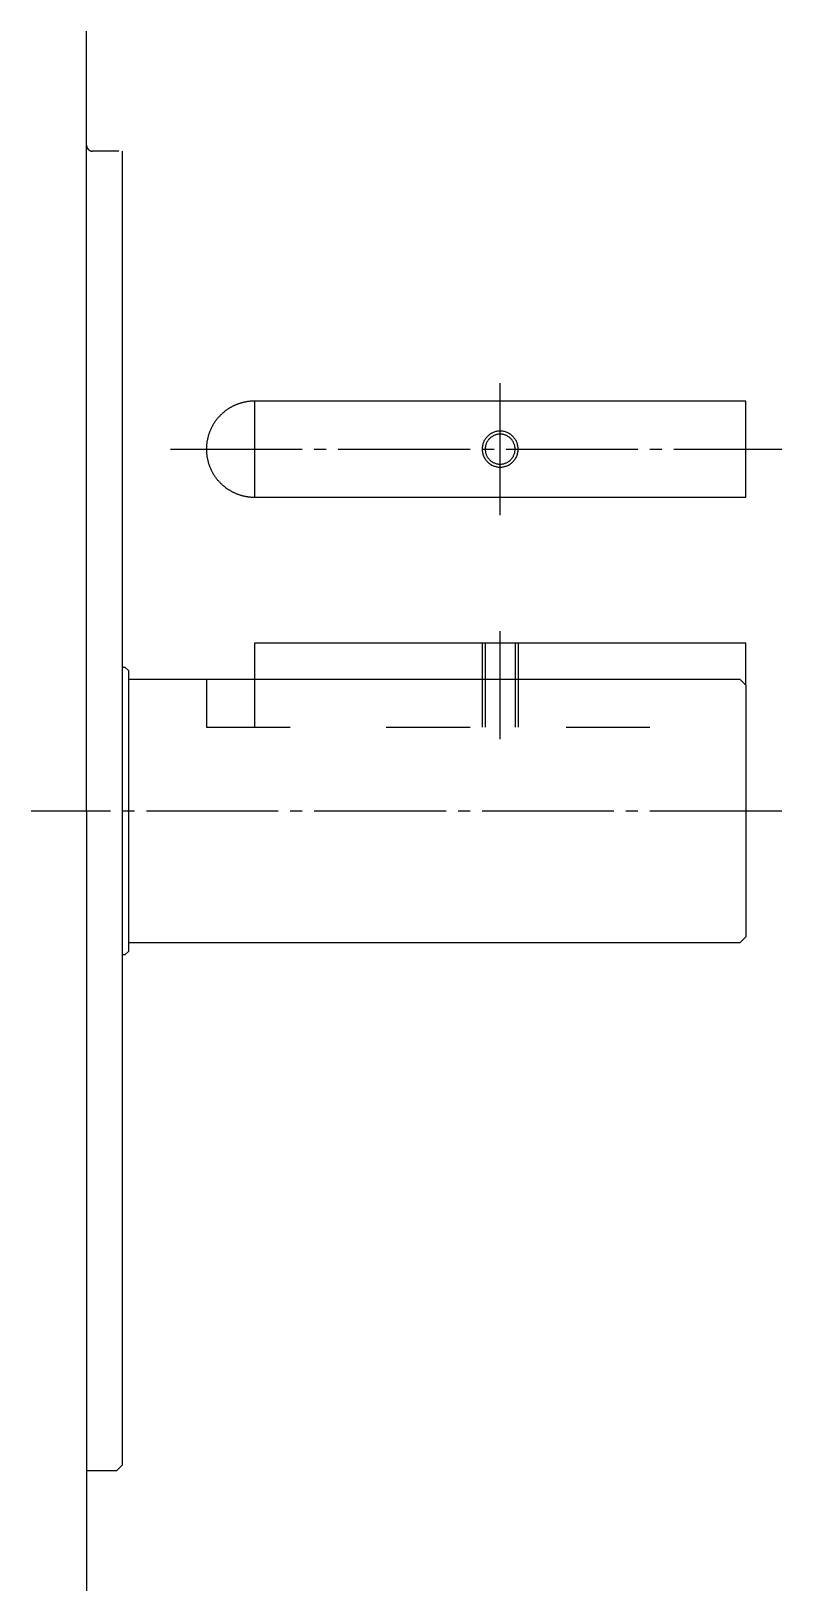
# Model space of a CAD drawing. Extents: x 0 to 707, y 0 to 380.
# Drawn here: x 414.1 to 476.7, y 0 to 130 of the extents above; entities that cross this region are included whole.
import ezdxf

# ---------------------------------------------------------------- set-up
doc = ezdxf.new("R2010")
doc.units = 0
doc.linetypes.add('DASH_CENTER', pattern=[14, 11, -1, 1, -1])
doc.linetypes.add('DASHED', pattern=[15, 7, -8])
doc.layers.get('0').update_dxf_attribs({"linetype": 'CONTINUOUS'})

msp = doc.modelspace()

# ---------------------------------------------------------------- linework, layer by layer
at = {"color": 7, "linetype": 'CONTINUOUS'}
for p, q in [((418.72, 96.34), (418.72, 130)), ((418.72, 65), (418.72, 119.8)), ((421.42, 120), (419.22, 120)), ((421.72, 65), (421.72, 120)), ((473.72, 99.16), (432.72, 99.16)), ((432.72, 99.16), (432.72, 91.16)), ((473.72, 91.16), (473.72, 99.16)), ((432.72, 91.16), (473.72, 91.16)), ((473.72, 79), (432.72, 79)), ((432.72, 79), (432.72, 76)), ((473.72, 75.5), (473.72, 79)), ((421.72, 77), (421.92, 77)), ((422.22, 76.7), (421.92, 77)), ((422.22, 76.7), (422.22, 65)), ((421.72, 65), (421.72, 76.5)), ((422.22, 76), (428.72, 76)), ((428.72, 76), (432.72, 76)), ((432.72, 76), (473.22, 76)), ((473.22, 76), (473.72, 75.5)), ((473.72, 75.5), (473.72, 72)), ((473.72, 72), (473.72, 54.5)), ((418.72, 65), (418.72, 0)), ((421.72, 10.5), (421.72, 65)), ((422.22, 65), (422.22, 53.3)), ((422.22, 53.3), (421.92, 53)), ((473.22, 54), (422.22, 54)), ((473.72, 54.5), (473.22, 54)), ((421.92, 53), (421.72, 53)), ((421.22, 10), (421.72, 10.5)), ((421.22, 10), (418.72, 10))]:
    msp.add_line(p, q, dxfattribs=at)
at = {"color": 1, "linetype": 'DASH_CENTER'}
for p, q in [((453.22, 89.66), (453.22, 100.66)), ((425.72, 95.16), (476.72, 95.16)), ((453.22, 71), (453.22, 80)), ((476.72, 65), (414.1, 65))]:
    msp.add_line(p, q, dxfattribs=at)
at = {"color": 2, "linetype": 'DASHED'}
for p, q in [((451.72, 79), (451.72, 72)), ((454.72, 79), (454.72, 72)), ((428.72, 76), (428.72, 72)), ((428.72, 72), (473.72, 72))]:
    msp.add_line(p, q, dxfattribs=at)
at = {"color": 7, "linetype": 'DASHED'}
for p, q in [((451.97, 79), (451.97, 72)), ((454.47, 79), (454.47, 72)), ((432.72, 76), (432.72, 72))]:
    msp.add_line(p, q, dxfattribs=at)
at = {"color": 7, "linetype": 'CONTINUOUS'}
for points in [[(418.72, 120.5, 0), (418.72, 120.49, 0), (418.72, 120.49, 0), (418.72, 120.48, 0), (418.73, 120.48, 0), (418.73, 120.47, 0), (418.73, 120.46, 0), (418.73, 120.46, 0), (418.73, 120.45, 0), (418.73, 120.44, 0), (418.73, 120.44, 0), (418.73, 120.43, 0), (418.73, 120.43, 0), (418.73, 120.42, 0), (418.73, 120.42, 0), (418.73, 120.41, 0), (418.73, 120.4, 0), (418.74, 120.4, 0), (418.74, 120.39, 0), (418.74, 120.39, 0), (418.74, 120.38, 0), (418.74, 120.37, 0), (418.74, 120.37, 0), (418.74, 120.36, 0), (418.75, 120.36, 0), (418.75, 120.35, 0), (418.75, 120.34, 0), (418.75, 120.34, 0), (418.75, 120.33, 0), (418.75, 120.33, 0), (418.76, 120.32, 0), (418.76, 120.31, 0), (418.76, 120.31, 0), (418.76, 120.3, 0), (418.77, 120.3, 0), (418.77, 120.29, 0), (418.77, 120.29, 0), (418.77, 120.28, 0), (418.78, 120.28, 0), (418.78, 120.27, 0), (418.78, 120.26, 0), (418.79, 120.26, 0), (418.79, 120.25, 0), (418.79, 120.25, 0), (418.8, 120.24, 0), (418.8, 120.24, 0), (418.8, 120.23, 0), (418.81, 120.23, 0), (418.81, 120.22, 0), (418.81, 120.22, 0), (418.81, 120.21, 0), (418.82, 120.21, 0), (418.82, 120.2, 0), (418.83, 120.2, 0), (418.83, 120.19, 0), (418.83, 120.19, 0), (418.84, 120.18, 0), (418.84, 120.18, 0), (418.85, 120.17, 0), (418.85, 120.17, 0), (418.85, 120.16, 0), (418.86, 120.16, 0), (418.86, 120.16, 0), (418.87, 120.15, 0), (418.87, 120.15, 0), (418.88, 120.14, 0), (418.88, 120.14, 0), (418.88, 120.13, 0), (418.89, 120.13, 0), (418.89, 120.13, 0), (418.9, 120.12, 0), (418.9, 120.12, 0), (418.91, 120.11, 0), (418.91, 120.11, 0), (418.92, 120.11, 0), (418.92, 120.1, 0), (418.93, 120.1, 0), (418.93, 120.09, 0), (418.94, 120.09, 0), (418.94, 120.09, 0), (418.95, 120.08, 0), (418.95, 120.08, 0), (418.96, 120.08, 0), (418.96, 120.07, 0), (418.97, 120.07, 0), (418.97, 120.07, 0), (418.98, 120.06, 0), (418.98, 120.06, 0), (418.99, 120.06, 0), (418.99, 120.06, 0), (419, 120.05, 0), (419, 120.05, 0), (419.01, 120.05, 0), (419.02, 120.05, 0), (419.02, 120.04, 0), (419.03, 120.04, 0), (419.03, 120.04, 0), (419.04, 120.04, 0), (419.04, 120.03, 0), (419.05, 120.03, 0), (419.06, 120.03, 0), (419.06, 120.03, 0), (419.07, 120.03, 0), (419.07, 120.02, 0), (419.08, 120.02, 0), (419.08, 120.02, 0), (419.09, 120.02, 0), (419.1, 120.02, 0), (419.1, 120.02, 0), (419.11, 120.01, 0), (419.11, 120.01, 0), (419.12, 120.01, 0), (419.13, 120.01, 0), (419.13, 120.01, 0), (419.14, 120.01, 0), (419.14, 120.01, 0), (419.15, 120.01, 0), (419.16, 120, 0), (419.16, 120, 0), (419.17, 120, 0), (419.18, 120, 0), (419.18, 120, 0), (419.19, 120, 0), (419.19, 120, 0), (419.2, 120, 0), (419.21, 120, 0), (419.21, 120, 0), (419.22, 120, 0), (419.22, 120, 0)], [(432.72, 99.16, 0), (432.68, 99.16, 0), (432.63, 99.16, 0), (432.58, 99.16, 0), (432.53, 99.16, 0), (432.48, 99.15, 0), (432.43, 99.15, 0), (432.38, 99.15, 0), (432.33, 99.14, 0), (432.28, 99.14, 0), (432.23, 99.13, 0), (432.19, 99.13, 0), (432.14, 99.12, 0), (432.09, 99.11, 0), (432.04, 99.1, 0), (431.99, 99.09, 0), (431.94, 99.09, 0), (431.9, 99.08, 0), (431.85, 99.07, 0), (431.8, 99.05, 0), (431.75, 99.04, 0), (431.7, 99.03, 0), (431.66, 99.02, 0), (431.61, 99, 0), (431.56, 98.99, 0), (431.52, 98.98, 0), (431.47, 98.96, 0), (431.42, 98.94, 0), (431.38, 98.93, 0), (431.33, 98.91, 0), (431.28, 98.89, 0), (431.24, 98.88, 0), (431.19, 98.86, 0), (431.15, 98.84, 0), (431.1, 98.82, 0), (431.06, 98.8, 0), (431.01, 98.78, 0), (430.97, 98.76, 0), (430.93, 98.74, 0), (430.88, 98.71, 0), (430.84, 98.69, 0), (430.8, 98.67, 0), (430.75, 98.64, 0), (430.71, 98.62, 0), (430.67, 98.59, 0), (430.63, 98.57, 0), (430.58, 98.54, 0), (430.54, 98.52, 0), (430.5, 98.49, 0), (430.46, 98.46, 0), (430.42, 98.43, 0), (430.38, 98.4, 0), (430.34, 98.38, 0), (430.3, 98.35, 0), (430.26, 98.32, 0), (430.23, 98.29, 0), (430.19, 98.25, 0), (430.15, 98.22, 0), (430.11, 98.19, 0), (430.07, 98.16, 0), (430.04, 98.13, 0), (430, 98.09, 0), (429.97, 98.06, 0), (429.93, 98.03, 0), (429.9, 97.99, 0), (429.86, 97.96, 0), (429.83, 97.92, 0), (429.79, 97.88, 0), (429.76, 97.85, 0), (429.73, 97.81, 0), (429.69, 97.78, 0), (429.66, 97.74, 0), (429.63, 97.7, 0), (429.6, 97.66, 0), (429.57, 97.62, 0), (429.54, 97.58, 0), (429.51, 97.55, 0), (429.48, 97.51, 0), (429.45, 97.47, 0), (429.43, 97.43, 0), (429.4, 97.38, 0), (429.37, 97.34, 0), (429.35, 97.3, 0), (429.32, 97.26, 0), (429.29, 97.22, 0), (429.27, 97.18, 0), (429.24, 97.13, 0), (429.22, 97.09, 0), (429.2, 97.05, 0), (429.17, 97, 0), (429.15, 96.96, 0), (429.13, 96.92, 0), (429.11, 96.87, 0), (429.09, 96.83, 0), (429.07, 96.78, 0), (429.05, 96.74, 0), (429.03, 96.69, 0), (429.01, 96.65, 0), (428.99, 96.6, 0), (428.98, 96.56, 0), (428.96, 96.51, 0), (428.94, 96.46, 0), (428.93, 96.42, 0), (428.91, 96.37, 0), (428.9, 96.32, 0), (428.88, 96.28, 0), (428.87, 96.23, 0), (428.86, 96.18, 0), (428.84, 96.13, 0), (428.83, 96.09, 0), (428.82, 96.04, 0), (428.81, 95.99, 0), (428.8, 95.94, 0), (428.79, 95.89, 0), (428.78, 95.85, 0), (428.77, 95.8, 0), (428.77, 95.75, 0), (428.76, 95.7, 0), (428.75, 95.65, 0), (428.75, 95.6, 0), (428.74, 95.55, 0), (428.74, 95.51, 0), (428.74, 95.46, 0), (428.73, 95.41, 0), (428.73, 95.36, 0), (428.73, 95.31, 0), (428.73, 95.26, 0), (428.72, 95.21, 0), (428.72, 95.16, 0)], [(454.47, 95.16, 0), (454.47, 95.22, 0), (454.47, 95.28, 0), (454.46, 95.35, 0), (454.45, 95.41, 0), (454.44, 95.47, 0), (454.42, 95.53, 0), (454.4, 95.58, 0), (454.38, 95.64, 0), (454.35, 95.7, 0), (454.33, 95.75, 0), (454.3, 95.8, 0), (454.26, 95.86, 0), (454.23, 95.91, 0), (454.19, 95.96, 0), (454.15, 96, 0), (454.11, 96.05, 0), (454.06, 96.09, 0), (454.02, 96.13, 0), (453.97, 96.17, 0), (453.92, 96.2, 0), (453.87, 96.23, 0), (453.81, 96.26, 0), (453.76, 96.29, 0), (453.7, 96.32, 0), (453.64, 96.34, 0), (453.59, 96.36, 0), (453.53, 96.37, 0), (453.47, 96.39, 0), (453.41, 96.4, 0), (453.35, 96.41, 0), (453.29, 96.41, 0), (453.22, 96.41, 0), (453.16, 96.41, 0), (453.1, 96.41, 0), (453.04, 96.4, 0), (452.98, 96.39, 0), (452.92, 96.37, 0), (452.86, 96.36, 0), (452.8, 96.34, 0), (452.75, 96.32, 0), (452.69, 96.29, 0), (452.63, 96.26, 0), (452.58, 96.23, 0), (452.53, 96.2, 0), (452.48, 96.17, 0), (452.43, 96.13, 0), (452.38, 96.09, 0), (452.34, 96.05, 0), (452.3, 96, 0), (452.26, 95.96, 0), (452.22, 95.91, 0), (452.19, 95.86, 0), (452.15, 95.8, 0), (452.12, 95.75, 0), (452.09, 95.7, 0), (452.07, 95.64, 0), (452.05, 95.58, 0), (452.03, 95.53, 0), (452.01, 95.47, 0), (452, 95.41, 0), (451.99, 95.35, 0), (451.98, 95.28, 0), (451.98, 95.22, 0), (451.97, 95.16, 0), (451.98, 95.1, 0), (451.98, 95.04, 0), (451.99, 94.98, 0), (452, 94.92, 0), (452.01, 94.86, 0), (452.03, 94.8, 0), (452.05, 94.74, 0), (452.07, 94.68, 0), (452.09, 94.63, 0), (452.12, 94.57, 0), (452.15, 94.52, 0), (452.19, 94.47, 0), (452.22, 94.42, 0), (452.26, 94.37, 0), (452.3, 94.32, 0), (452.34, 94.28, 0), (452.38, 94.24, 0), (452.43, 94.2, 0), (452.48, 94.16, 0), (452.53, 94.12, 0), (452.58, 94.09, 0), (452.63, 94.06, 0), (452.69, 94.03, 0), (452.75, 94.01, 0), (452.8, 93.99, 0), (452.86, 93.97, 0), (452.92, 93.95, 0), (452.98, 93.94, 0), (453.04, 93.93, 0), (453.1, 93.92, 0), (453.16, 93.91, 0), (453.22, 93.91, 0), (453.29, 93.91, 0), (453.35, 93.92, 0), (453.41, 93.93, 0), (453.47, 93.94, 0), (453.53, 93.95, 0), (453.59, 93.97, 0), (453.64, 93.99, 0), (453.7, 94.01, 0), (453.76, 94.03, 0), (453.81, 94.06, 0), (453.87, 94.09, 0), (453.92, 94.12, 0), (453.97, 94.16, 0), (454.02, 94.2, 0), (454.06, 94.24, 0), (454.11, 94.28, 0), (454.15, 94.32, 0), (454.19, 94.37, 0), (454.23, 94.42, 0), (454.26, 94.47, 0), (454.3, 94.52, 0), (454.33, 94.57, 0), (454.35, 94.63, 0), (454.38, 94.68, 0), (454.4, 94.74, 0), (454.42, 94.8, 0), (454.44, 94.86, 0), (454.45, 94.92, 0), (454.46, 94.98, 0), (454.47, 95.04, 0), (454.47, 95.1, 0), (454.47, 95.16, 0)], [(428.72, 95.16, 0), (428.72, 95.11, 0), (428.73, 95.06, 0), (428.73, 95.02, 0), (428.73, 94.97, 0), (428.73, 94.92, 0), (428.74, 94.87, 0), (428.74, 94.82, 0), (428.74, 94.77, 0), (428.75, 94.72, 0), (428.75, 94.67, 0), (428.76, 94.62, 0), (428.77, 94.58, 0), (428.77, 94.53, 0), (428.78, 94.48, 0), (428.79, 94.43, 0), (428.8, 94.38, 0), (428.81, 94.33, 0), (428.82, 94.29, 0), (428.83, 94.24, 0), (428.84, 94.19, 0), (428.86, 94.14, 0), (428.87, 94.1, 0), (428.88, 94.05, 0), (428.9, 94, 0), (428.91, 93.95, 0), (428.93, 93.91, 0), (428.94, 93.86, 0), (428.96, 93.81, 0), (428.98, 93.77, 0), (428.99, 93.72, 0), (429.01, 93.68, 0), (429.03, 93.63, 0), (429.05, 93.59, 0), (429.07, 93.54, 0), (429.09, 93.5, 0), (429.11, 93.45, 0), (429.13, 93.41, 0), (429.15, 93.36, 0), (429.17, 93.32, 0), (429.2, 93.28, 0), (429.22, 93.23, 0), (429.24, 93.19, 0), (429.27, 93.15, 0), (429.29, 93.11, 0), (429.32, 93.06, 0), (429.35, 93.02, 0), (429.37, 92.98, 0), (429.4, 92.94, 0), (429.43, 92.9, 0), (429.45, 92.86, 0), (429.48, 92.82, 0), (429.51, 92.78, 0), (429.54, 92.74, 0), (429.57, 92.7, 0), (429.6, 92.66, 0), (429.63, 92.62, 0), (429.66, 92.59, 0), (429.69, 92.55, 0), (429.73, 92.51, 0), (429.76, 92.48, 0), (429.79, 92.44, 0), (429.83, 92.4, 0), (429.86, 92.37, 0), (429.9, 92.33, 0), (429.93, 92.3, 0), (429.97, 92.27, 0), (430, 92.23, 0), (430.04, 92.2, 0), (430.07, 92.17, 0), (430.11, 92.13, 0), (430.15, 92.1, 0), (430.19, 92.07, 0), (430.23, 92.04, 0), (430.26, 92.01, 0), (430.3, 91.98, 0), (430.34, 91.95, 0), (430.38, 91.92, 0), (430.42, 91.89, 0), (430.46, 91.86, 0), (430.5, 91.84, 0), (430.54, 91.81, 0), (430.58, 91.78, 0), (430.63, 91.76, 0), (430.67, 91.73, 0), (430.71, 91.71, 0), (430.75, 91.68, 0), (430.8, 91.66, 0), (430.84, 91.63, 0), (430.88, 91.61, 0), (430.93, 91.59, 0), (430.97, 91.57, 0), (431.01, 91.55, 0), (431.06, 91.53, 0), (431.1, 91.51, 0), (431.15, 91.49, 0), (431.19, 91.47, 0), (431.24, 91.45, 0), (431.28, 91.43, 0), (431.33, 91.41, 0), (431.38, 91.4, 0), (431.42, 91.38, 0), (431.47, 91.36, 0), (431.52, 91.35, 0), (431.56, 91.33, 0), (431.61, 91.32, 0), (431.66, 91.31, 0), (431.7, 91.29, 0), (431.75, 91.28, 0), (431.8, 91.27, 0), (431.85, 91.26, 0), (431.9, 91.25, 0), (431.94, 91.24, 0), (431.99, 91.23, 0), (432.04, 91.22, 0), (432.09, 91.21, 0), (432.14, 91.21, 0), (432.19, 91.2, 0), (432.23, 91.19, 0), (432.28, 91.19, 0), (432.33, 91.18, 0), (432.38, 91.18, 0), (432.43, 91.17, 0), (432.48, 91.17, 0), (432.53, 91.17, 0), (432.58, 91.17, 0), (432.63, 91.16, 0), (432.68, 91.16, 0), (432.72, 91.16, 0)]]:
    msp.add_polyline3d(points, dxfattribs=at)
at = {"color": 2, "linetype": 'CONTINUOUS'}
msp.add_polyline3d([(454.72, 95.16, 0), (454.72, 95.24, 0), (454.72, 95.31, 0), (454.71, 95.38, 0), (454.69, 95.45, 0), (454.68, 95.53, 0), (454.66, 95.6, 0), (454.64, 95.67, 0), (454.61, 95.74, 0), (454.58, 95.8, 0), (454.55, 95.87, 0), (454.51, 95.93, 0), (454.47, 96, 0), (454.43, 96.06, 0), (454.38, 96.11, 0), (454.33, 96.17, 0), (454.29, 96.22, 0), (454.23, 96.27, 0), (454.18, 96.32, 0), (454.12, 96.37, 0), (454.06, 96.41, 0), (454, 96.45, 0), (453.93, 96.49, 0), (453.87, 96.52, 0), (453.8, 96.55, 0), (453.73, 96.57, 0), (453.66, 96.6, 0), (453.59, 96.62, 0), (453.52, 96.63, 0), (453.44, 96.65, 0), (453.37, 96.66, 0), (453.3, 96.66, 0), (453.22, 96.66, 0), (453.15, 96.66, 0), (453.08, 96.66, 0), (453, 96.65, 0), (452.93, 96.63, 0), (452.86, 96.62, 0), (452.79, 96.6, 0), (452.72, 96.57, 0), (452.65, 96.55, 0), (452.58, 96.52, 0), (452.52, 96.49, 0), (452.45, 96.45, 0), (452.39, 96.41, 0), (452.33, 96.37, 0), (452.27, 96.32, 0), (452.22, 96.27, 0), (452.16, 96.22, 0), (452.11, 96.17, 0), (452.06, 96.11, 0), (452.02, 96.06, 0), (451.98, 96, 0), (451.94, 95.93, 0), (451.9, 95.87, 0), (451.87, 95.8, 0), (451.84, 95.74, 0), (451.81, 95.67, 0), (451.79, 95.6, 0), (451.77, 95.53, 0), (451.75, 95.45, 0), (451.74, 95.38, 0), (451.73, 95.31, 0), (451.73, 95.24, 0), (451.72, 95.16, 0), (451.73, 95.09, 0), (451.73, 95.02, 0), (451.74, 94.94, 0), (451.75, 94.87, 0), (451.77, 94.8, 0), (451.79, 94.73, 0), (451.81, 94.66, 0), (451.84, 94.59, 0), (451.87, 94.52, 0), (451.9, 94.46, 0), (451.94, 94.39, 0), (451.98, 94.33, 0), (452.02, 94.27, 0), (452.06, 94.21, 0), (452.11, 94.15, 0), (452.16, 94.1, 0), (452.22, 94.05, 0), (452.27, 94, 0), (452.33, 93.96, 0), (452.39, 93.92, 0), (452.45, 93.88, 0), (452.52, 93.84, 0), (452.58, 93.81, 0), (452.65, 93.78, 0), (452.72, 93.75, 0), (452.79, 93.73, 0), (452.86, 93.71, 0), (452.93, 93.69, 0), (453, 93.68, 0), (453.08, 93.67, 0), (453.15, 93.66, 0), (453.22, 93.66, 0), (453.3, 93.66, 0), (453.37, 93.67, 0), (453.44, 93.68, 0), (453.52, 93.69, 0), (453.59, 93.71, 0), (453.66, 93.73, 0), (453.73, 93.75, 0), (453.8, 93.78, 0), (453.87, 93.81, 0), (453.93, 93.84, 0), (454, 93.88, 0), (454.06, 93.92, 0), (454.12, 93.96, 0), (454.18, 94, 0), (454.23, 94.05, 0), (454.29, 94.1, 0), (454.33, 94.15, 0), (454.38, 94.21, 0), (454.43, 94.27, 0), (454.47, 94.33, 0), (454.51, 94.39, 0), (454.55, 94.46, 0), (454.58, 94.52, 0), (454.61, 94.59, 0), (454.64, 94.66, 0), (454.66, 94.73, 0), (454.68, 94.8, 0), (454.69, 94.87, 0), (454.71, 94.94, 0), (454.72, 95.02, 0), (454.72, 95.09, 0), (454.72, 95.16, 0)], dxfattribs=at)

doc.saveas('drawing.dxf')
